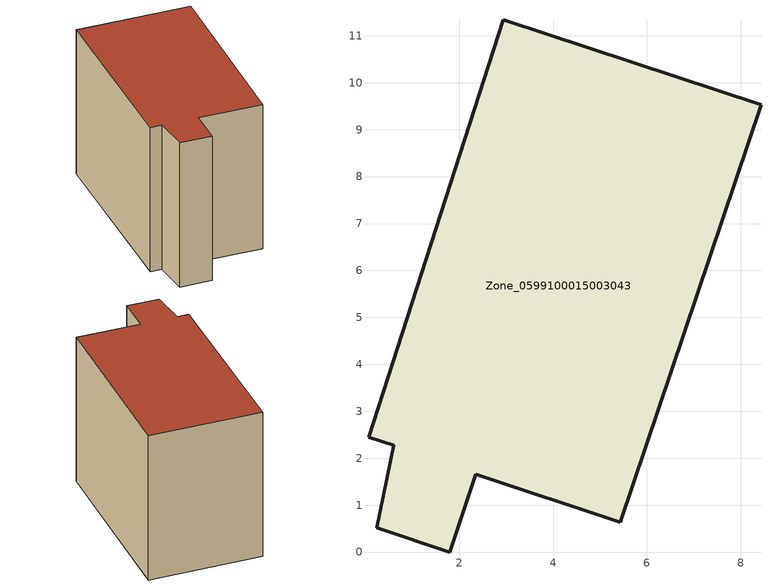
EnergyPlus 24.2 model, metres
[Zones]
Zone_0599100015003043
 floor ground (C_G): 0.25,0.52 0.6,2.27 0.07,2.44 2.94,11.34 8.43,9.54 5.43,0.64 2.35,1.66 1.8,0 z0.78
 wall outside (C_F): 2.35,1.66 5.43,0.64 8.43,9.54 2.94,11.34 0.07,2.44 0.6,2.27 0.25,0.52 1.8,0 2.35,1.66 z0.78:8.76
 roof outside (C_R): 0.6,2.27 0.25,0.52 1.8,0 2.35,1.66 5.43,0.64 8.43,9.54 2.94,11.34 0.07,2.44 z8.76
[BUILDING]
Pand.0599100015003043: North Axis=0; Terrain=City; Loads Convergence Tolerance Value=0.04; Temperature Convergence Tolerance Value=0.4; Solar Distribution=FullExterior; Maximum Number of Warmup Days=25; Minimum Number of Warmup Days=1
[Site:Location]
Rotterdam.The.Hague.AP_ZH_NLD Design_Conditions: Latitude=51.96; Longitude=4.45; Time Zone=1; Elevation=-4.5
[SITE:GROUNDTEMPERATURE:BUILDINGSURFACE]
18, 18, 18, 18, 18, 18, 18, 18, 18, 18, 18, 18
[MATERIAL] Thermal Absorptance=0.9; Solar Absorptance=0.7; Visible Absorptance=0.7
Name | Roughness | Thickness | Conductivity | Density | Specific Heat
G.TI.1965-1974 | MediumSmooth | 0.15 | 0.882353 | 540 | 1210
F.TI.1965-1974 | Rough | 0.3 | 0.697674 | 1920 | 840
R.TI.1965-1974 | MediumRough | 0.2 | 0.232558 | 1500 | 1000
[CONSTRUCTION]
C_G: G.TI.1965-1974
C_F: F.TI.1965-1974
C_R: R.TI.1965-1974
[ZONE]
Zone_0599100015003043: Type=1; Multiplier=1; Ceiling Height=Autocalculate; Volume=Autocalculate; Floor Area=autocalculate; Part of Total Floor Area=Yes
[ZONEINFILTRATION:DESIGNFLOWRATE]
Infil_Zone_0599100015003043: Zone or ZoneList or Space or SpaceList=Zone_0599100015003043; Schedule=AlwaysOn; Design Flow Rate Calculation Method=Flow/Area; Flow Rate per Floor Area=0.003; Constant Term Coefficient=1; Temperature Term Coefficient=0; Velocity Term Coefficient=0; Velocity Squared Term Coefficient=0
[HVACTEMPLATE:ZONE:IDEALLOADSAIRSYSTEM]
Zone_0599100015003043: Maximum Heating Supply Air Temperature=50; Minimum Cooling Supply Air Temperature=13; Maximum Heating Supply Air Humidity Ratio=0.0156; Minimum Cooling Supply Air Humidity Ratio=0.0077; Heating Limit=NoLimit; Cooling Limit=NoLimit; Dehumidification Control Type=ConstantSensibleHeatRatio; Cooling Sensible Heat Ratio=0.7; Dehumidification Setpoint=60; Humidification Control Type=None; Humidification Setpoint=30; Outdoor Air Method=None; Outdoor Air Flow Rate per Person=0.00944; Outdoor Air Flow Rate per Zone Floor Area=0; Outdoor Air Flow Rate per Zone=0; Demand Controlled Ventilation Type=None; Outdoor Air Economizer Type=NoEconomizer; Heat Recovery Type=None; Sensible Heat Recovery Effectiveness=0.7; Latent Heat Recovery Effectiveness=0.65
[ZONECONTROL:THERMOSTAT]
ThermostatControl_Zone_0599100015003043: Zone or ZoneList=Zone_0599100015003043; Control Type Schedule=DualSetpointControlType; Control 1=Thermostat_Zone_0599100015003043; Temperature Difference Between Cutout And Setpoint=0
[THERMOSTATSETPOINT:DUALSETPOINT]
Thermostat_Zone_0599100015003043: Heating Setpoint Temperature Schedule=HeatingSetpoint_Zone_0599100015003043; Cooling Setpoint Temperature Schedule=CoolingSetpoint_Zone_0599100015003043
[SCHEDULE:COMPACT]
HeatingSetpoint_Zone_0599100015003043: Through: 12/31, For: AllDays, Until: 24:00, 21
CoolingSetpoint_Zone_0599100015003043: Through: 12/31, For: AllDays, Until: 24:00, 24
DualSetpointControlType: Through: 12/31, For: AllDays, Until: 24:00, 4
AlwaysOn: Through: 12/31, For: AllDays, Until: 24:00, 1
